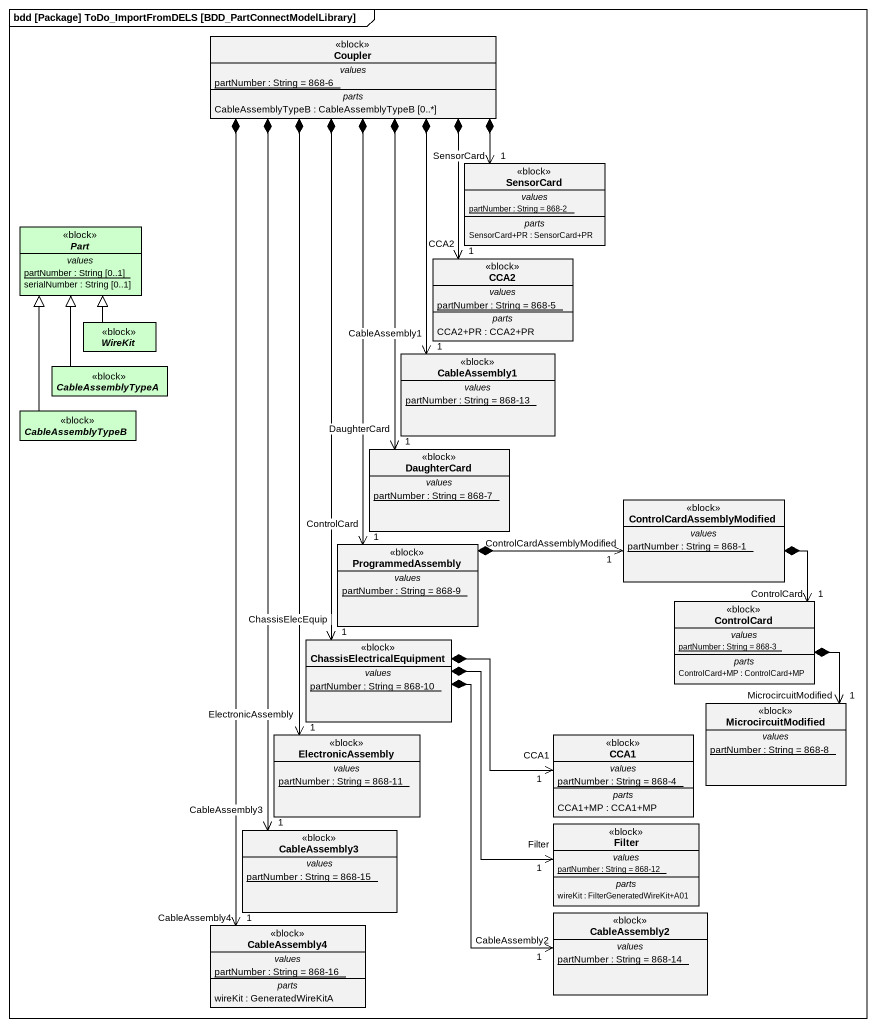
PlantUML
@startuml
mainframe bdd [Package] ToDo_ImportFromDELS [BDD_PartConnectModelLibrary]
hide circle
hide empty members
class Coupler <<block>> {
  -- values --
  {static} partNumber : String = 868-6
  -- parts --
  CableAssemblyTypeB : CableAssemblyTypeB [0..*]
}
class SensorCard <<block>> {
  -- values --
  {static} partNumber : String = 868-2
  -- parts --
  SensorCard+PR : SensorCard+PR
}
abstract class Part <<block>> #CCFFCC {
  -- values --
  {static} partNumber : String [0..1]
  serialNumber : String [0..1]
}
class CCA2 <<block>> {
  -- values --
  {static} partNumber : String = 868-5
  -- parts --
  CCA2+PR : CCA2+PR
}
abstract class WireKit <<block>> #CCFFCC
abstract class CableAssemblyTypeA <<block>> #CCFFCC
class CableAssembly1 <<block>> {
  -- values --
  {static} partNumber : String = 868-13
}
abstract class CableAssemblyTypeB <<block>> #CCFFCC
class DaughterCard <<block>> {
  -- values --
  {static} partNumber : String = 868-7
}
class ControlCardAssemblyModified <<block>> {
  -- values --
  {static} partNumber : String = 868-1
}
class ProgrammedAssembly <<block>> {
  -- values --
  {static} partNumber : String = 868-9
}
class ControlCard <<block>> {
  -- values --
  {static} partNumber : String = 868-3
  -- parts --
  ControlCard+MP : ControlCard+MP
}
class ChassisElectricalEquipment <<block>> {
  -- values --
  {static} partNumber : String = 868-10
}
class MicrocircuitModified <<block>> {
  -- values --
  {static} partNumber : String = 868-8
}
class ElectronicAssembly <<block>> {
  -- values --
  {static} partNumber : String = 868-11
}
class CCA1 <<block>> {
  -- values --
  {static} partNumber : String = 868-4
  -- parts --
  CCA1+MP : CCA1+MP
}
class CableAssembly3 <<block>> {
  -- values --
  {static} partNumber : String = 868-15
}
class Filter <<block>> {
  -- values --
  {static} partNumber : String = 868-12
  -- parts --
  wireKit : FilterGeneratedWireKit+A01
}
class CableAssembly2 <<block>> {
  -- values --
  {static} partNumber : String = 868-14
}
class CableAssembly4 <<block>> {
  -- values --
  {static} partNumber : String = 868-16
  -- parts --
  wireKit : GeneratedWireKitA
}
Coupler *--> "1\nSensorCard" SensorCard
Coupler *--> "CCA2\n1" CCA2
Coupler *--> "1\nCableAssembly1" CableAssembly1
Coupler *--> "DaughterCard\n1" DaughterCard
Coupler *--> "ControlCard\n1" ProgrammedAssembly
Coupler *--> "1\nChassisElecEquip" ChassisElectricalEquipment
Coupler *--> "1\nElectronicAssembly" ElectronicAssembly
Coupler *--> "1\nCableAssembly3" CableAssembly3
Coupler *--> "CableAssembly4\n1" CableAssembly4
WireKit -up-|> Part
CableAssemblyTypeA -up-|> Part
CableAssemblyTypeB -up-|> Part
ControlCardAssemblyModified *--> "ControlCard\n1" ControlCard
ProgrammedAssembly *-right-> "1\nControlCardAssemblyModified" ControlCardAssemblyModified
ControlCard *--> "MicrocircuitModified\n1" MicrocircuitModified
ChassisElectricalEquipment *-right-> "CCA1\n1" CCA1
ChassisElectricalEquipment *--> "1\nFilter" Filter
ChassisElectricalEquipment *--> "CableAssembly2\n1" CableAssembly2
@enduml
